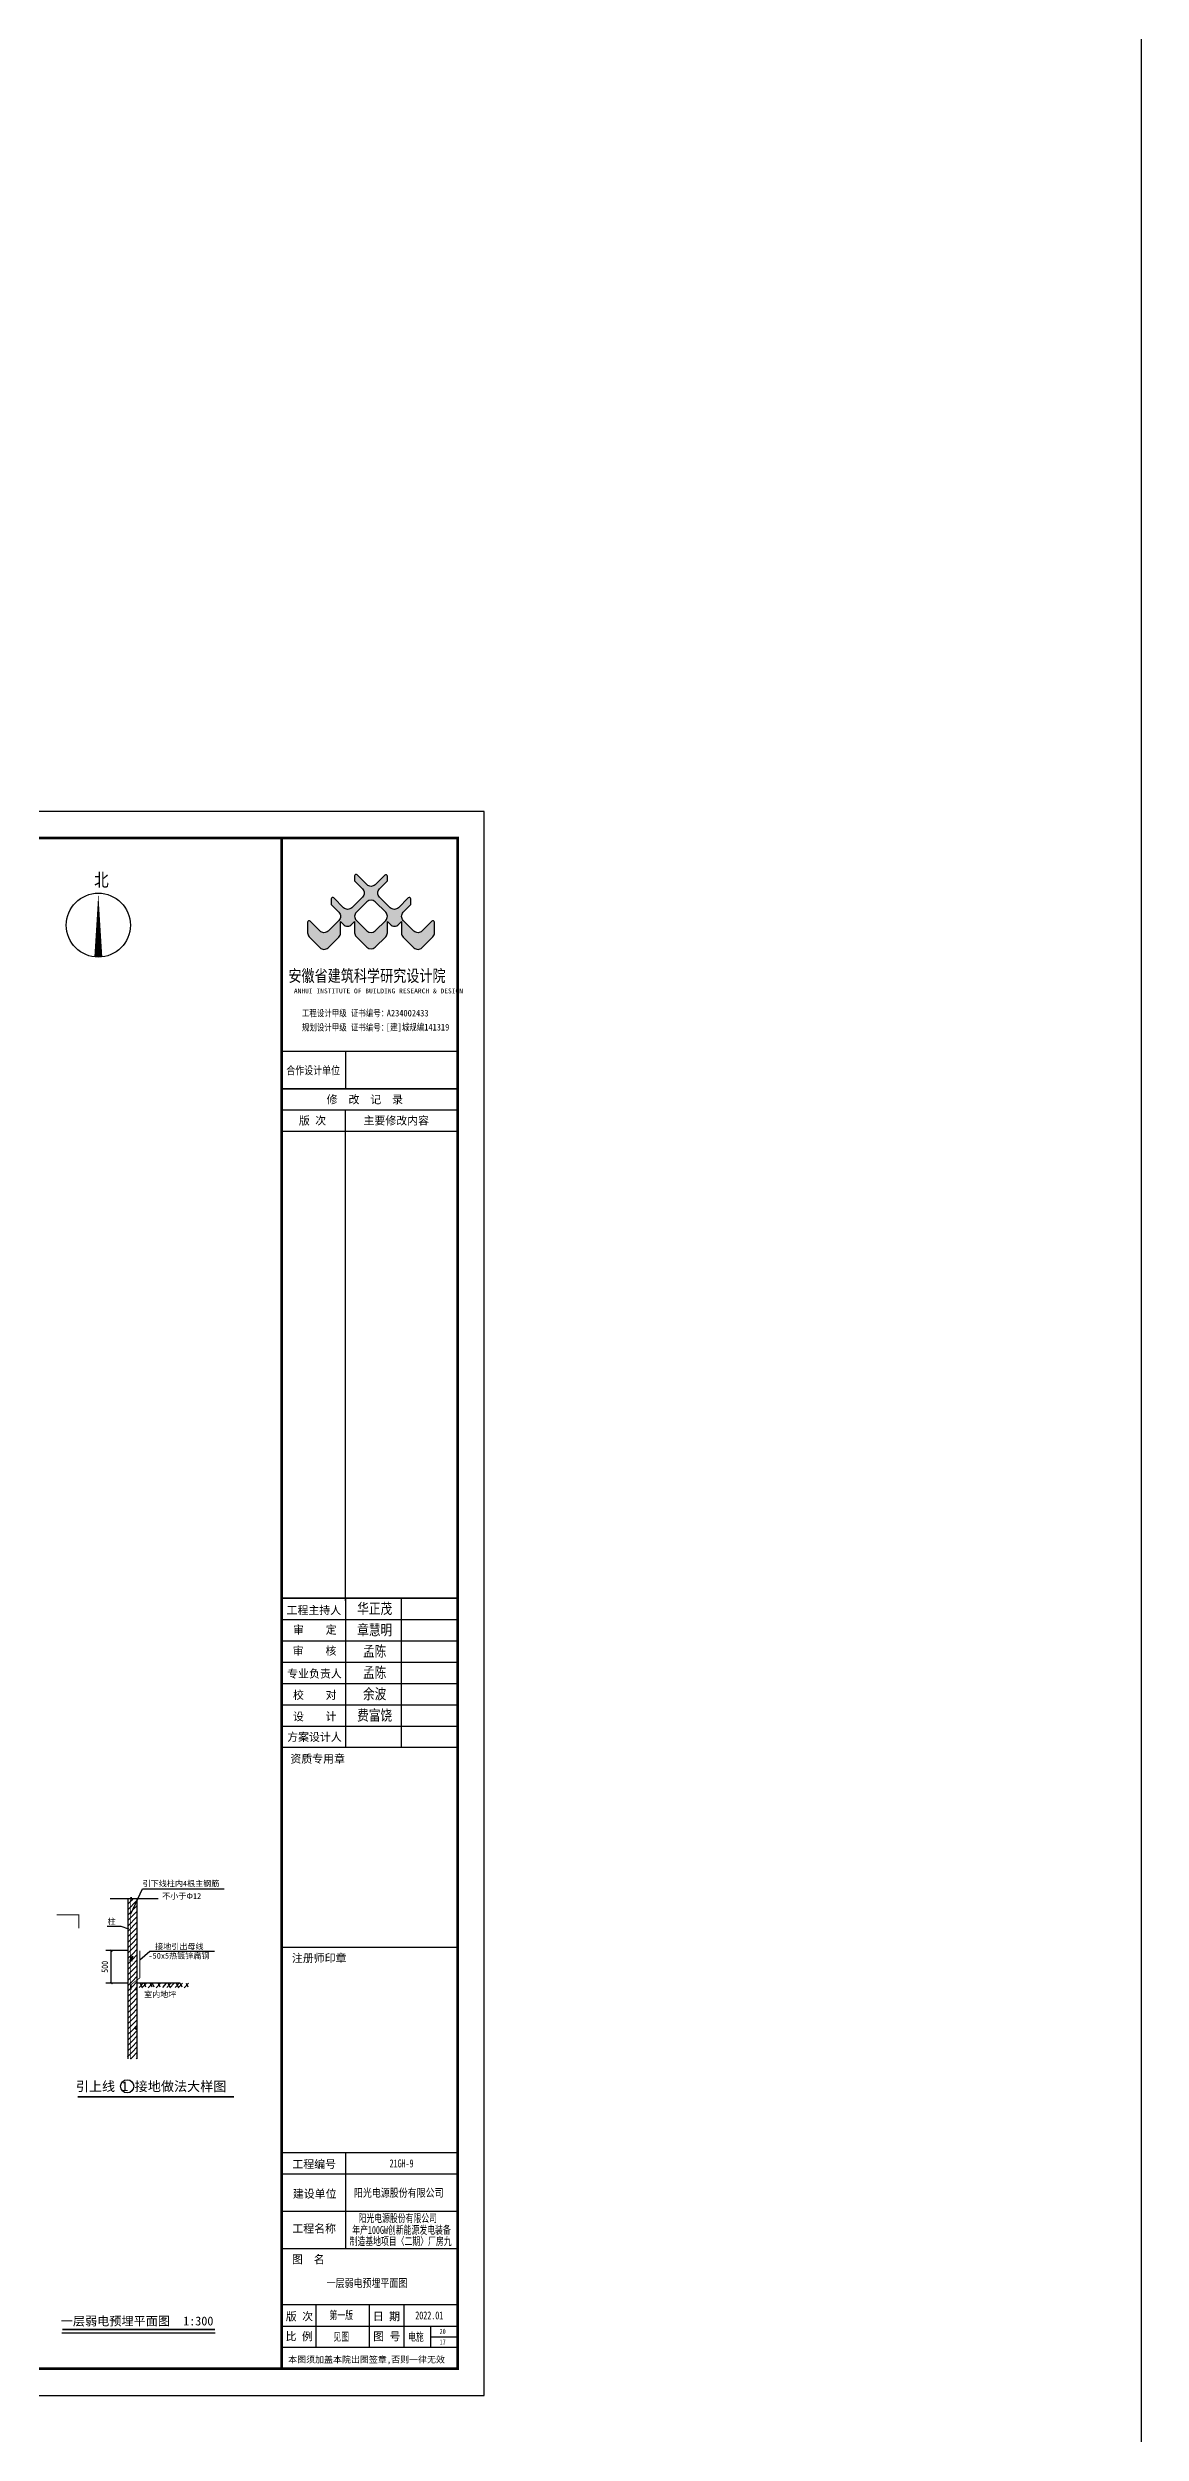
# Model space of a CAD drawing. Header units: millimetres. Extents: x -633009578 to 5705885, y -633235091 to 2571734.
# Drawn here: x 4189773 to 4312712, y 2035000 to 2303367 of the extents above; entities that cross this region are included whole.
import ezdxf
from ezdxf.enums import TextEntityAlignment as Align

# ---------------------------------------------------------------- set-up
doc = ezdxf.new("R2010")
doc.units = ezdxf.units.MM
doc.header["$LTSCALE"] = 1000
doc.header["$MEASUREMENT"] = 0
doc.layers.get('0').update_dxf_attribs({"color": 9})
for name, color, linetype in [('000000000000电气', 7, 'Continuous'), ('3T_WOOD', 21, 'Continuous'), ('DIM_SYMB', 3, 'Continuous'), ('G-PLAN-N(指北针)', 3, 'Continuous'), ('LVTRY', 8, 'Continuous'), ('PUB_DIM', 3, 'Continuous'), ('PUB_TEXT', 7, 'Continuous'), ('TH_WIRE2', 4, 'Continuous'), ('WALL', 9, 'Continuous'), ('设备-箱柜', 3, 'Continuous'), ('院图签、封面151013$0$PUB_TITLE', 153, 'Continuous'), ('院图签、封面151013$0$图签文字', 4, 'Continuous')]:
    doc.layers.add(name, color=color, linetype=linetype)
doc.styles.add('_TCH_DIM', font='simhei.ttf', dxfattribs={"width": 0.8, "bigfont": 'hztxt.shx'})
doc.styles.get("Standard").update_dxf_attribs({"font": 'simhei.ttf', "bigfont": 'hztxt.shx'})
doc.styles.add('宋', font='simhei.ttf', dxfattribs={"width": 0.8})
doc.styles.add('院图签、封面151013$0$-仿宋_GB2312', font='simhei.ttf')
doc.styles.add('院图签、封面151013$0$-宋体', font='simhei.ttf', dxfattribs={"width": 0.8})
doc.dimstyles.new('DIMN', dxfattribs={"dimtxt": 300, "dimasz": 100, "dimexe": 250, "dimexo": 300, "dimgap": 150, "dimtad": 1, "dimdec": 0, "dimzin": 0, "dimdsep": 46, "dimtxsty": 'Standard', "dimblk": 'ARCHTICK', "dimcen": 0.09, "dimclrt": 7, "dimazin": 2, "dimtfac": 1, "dimtdec": 0, "dimtix": 1, "dimtmove": 2, "dimatfit": 3, "dimfxl": 1, "dimtolj": 1, "dimtzin": 0, "dimarcsym": 0})

# ---------------------------------------------------------------- blocks, each defined once
blk = doc.blocks.new('*X357')
at = {"color": 0}
for p, q in [((44275, 30133), (44575, 30433)), ((44275, 30416), (44292, 30433)), ((44275, 29850), (44755, 30330)), ((44275, 29568), (44755, 30048)), ((44275, 29285), (44755, 29765)), ((44275, 29002), (44755, 29482)), ((44275, 28719), (44755, 29199)), ((44275, 28436), (44515, 28676)), ((44462, 29181), (44462, 29181)), ((44515, 28676), (44755, 28916)), ((44515, 28393), (44755, 28633)), ((44570, 28894), (44570, 28894)), ((44596, 29616), (44596, 29616)), ((44275, 28153), (44515, 28393)), ((44275, 27871), (44515, 28111)), ((44275, 27588), (44515, 27828)), ((44275, 27305), (44515, 27545)), ((44424, 27384), (44515, 27419)), ((44424, 27384), (44515, 27322)), ((44515, 28111), (44755, 28351)), ((44515, 27828), (44755, 28068)), ((44515, 27545), (44755, 27785)), ((44515, 27262), (44755, 27502)), ((44515, 27419), (44564, 27438)), ((44523, 27317), (44564, 27438)), ((44275, 27022), (44515, 27262)), ((44275, 26739), (44515, 26979)), ((44275, 26456), (44515, 26696)), ((44275, 26173), (44515, 26413)), ((44275, 25891), (44515, 26131)), ((44381, 27199), (44477, 27314)), ((44381, 27199), (44500, 27189)), ((44500, 27189), (44477, 27314)), ((44515, 27322), (44523, 27317)), ((44515, 26979), (44755, 27219)), ((44515, 26696), (44755, 26936)), ((44515, 26413), (44755, 26653)), ((44515, 26131), (44755, 26371)), ((44742, 27097), (44742, 27097)), ((44275, 25608), (44515, 25848)), ((44275, 25325), (44515, 25565)), ((44275, 25042), (44515, 25282)), ((44275, 24759), (44515, 24999)), ((44344, 26080), (44344, 26080)), ((44461, 25281), (44461, 25281)), ((44486, 26004), (44486, 26004)), ((44515, 25848), (44755, 26088)), ((44515, 25565), (44755, 25805)), ((44515, 25282), (44755, 25522)), ((44515, 24999), (44755, 25239)), ((44515, 24716), (44755, 24956)), ((44658, 25695), (44755, 25810)), ((44658, 25695), (44755, 25687)), ((44755, 25805), (44755, 25810)), ((44275, 24476), (44515, 24716)), ((44275, 24194), (44515, 24434)), ((44275, 23911), (44515, 24151)), ((44275, 23628), (44515, 23868)), ((44376, 24790), (44376, 24790)), ((44515, 24434), (44755, 24674)), ((44515, 24151), (44755, 24391)), ((44515, 23868), (44755, 24108)), ((44515, 23585), (44755, 23825)), ((44624, 23997), (44624, 23997)), ((44644, 23678), (44755, 23721)), ((44644, 23678), (44744, 23611)), ((44692, 24592), (44692, 24592)), ((44729, 23968), (44729, 23968)), ((44744, 23611), (44755, 23646)), ((44753, 24633), (44753, 24633)), ((44275, 23345), (44515, 23585)), ((44275, 23062), (44515, 23302)), ((44275, 22779), (44515, 23019)), ((44275, 22497), (44515, 22737)), ((44275, 22214), (44515, 22454)), ((44377, 22392), (44377, 22392)), ((44515, 23302), (44755, 23542)), ((44515, 23019), (44755, 23259)), ((44515, 22737), (44755, 22977)), ((44515, 22454), (44755, 22694)), ((44519, 22174), (44755, 22411)), ((44656, 22706), (44656, 22706)), ((44680, 22636), (44680, 22636)), ((44705, 23302), (44705, 23302)), ((44275, 22273), (44298, 22282)), ((44275, 22215), (44298, 22281)), ((44439, 22095), (44519, 22174)), ((44722, 22095), (44755, 22128))]:
    blk.add_line(p, q, dxfattribs=at)
blk = doc.blocks.new('_ArchTick')
at = {"color": 0, "linetype": 'ByBlock', "const_width": 0.4}
blk.add_lwpolyline([(-0.5, -0.5), (0.5, 0.5)], dxfattribs=at)
blk = doc.blocks.new('*D358')
at = {"layer": 'Defpoints', "color": 0, "transparency": 16777216}
for p in [(-881, 4339), (191, 4339), (191, 2821)]:
    blk.add_point(p, dxfattribs=at)
at = {"layer": 'PUB_DIM', "color": 0, "lineweight": -2, "transparency": 16777216}
for p, q in [((-109, 4339), (-1131, 4339)), ((-881, 2821), (-881, 4339)), ((-109, 2821), (-1131, 2821))]:
    blk.add_line(p, q, dxfattribs=at)
at = {"layer": 'PUB_DIM', "color": 0, "linetype": 'ByBlock', "lineweight": -2, "transparency": 16777216, "xscale": 100.0000000000001, "yscale": 100.0000000000001, "zscale": 100.0000000000001}
for p, rotation in [((-881, 4339), 90), ((-881, 2821), 270)]:
    blk.add_blockref('_ArchTick', p, dxfattribs=dict(at, rotation=rotation))
at = {"layer": 'PUB_DIM', "color": 7, "transparency": 16777216, "insert": (-1181, 3580), "char_height": 300, "attachment_point": 5, "rotation": 90, "style": '宋'}
blk.add_mtext('\\A1;500', dxfattribs=at)
blk = doc.blocks.new('G$C30390A01')
at = {"layer": '院图签、封面151013$0$图签文字', "color": 6, "style": '院图签、封面151013$0$-宋体', "width": 0.7}
for s, p in [('年产100GW创新能源发电装备', (224, -862)), ('阳光电源股份有限公司', (460, -424)), ('制造基地项目〈二期〉厂房九', (125, -1285))]:
    blk.add_text(s, height=300, dxfattribs=at).set_placement(p)
blk = doc.blocks.new('院图签、封面151013$0$$titleblk$00000094')
at = {"layer": '院图签、封面151013$0$PUB_TITLE'}
for p, q in [((-120, 16), (0, 16)), ((-120, 16), (-120, 0)), ((-120, 12), (0, 12)), ((-100, 16), (-100, 0)), ((-80, 16), (-80, 0)), ((-60, 16), (-60, 0)), ((-40, 16), (-40, 0)), ((-20, 16), (-20, 0)), ((0, 16), (0, 0)), ((-120, 8), (0, 8)), ((-120, 4), (0, 4)), ((-120, 0), (0, 0))]:
    blk.add_line(p, q, dxfattribs=at)
at = {"layer": '院图签、封面151013$0$PUB_TITLE', "style": '院图签、封面151013$0$-仿宋_GB2312'}
for s, p in [('建   筑', (-110, 9.2)), ('专   业', (-110, 13.2)), ('姓   名', (-90, 13.2)), ('日   期', (-70, 13.2)), ('专   业', (-50, 13.2)), ('暖   通', (-50, 9.2)), ('姓   名', (-30, 13.2)), ('日   期', (-10, 13.2)), ('结   构', (-110, 5.2)), ('水   道', (-110, 1.2)), ('弱   电', (-50, 1.2)), ('电   气', (-50, 5.2))]:
    blk.add_text(s, height=1.8, dxfattribs=at).set_placement(p, align=Align.CENTER)
blk = doc.blocks.new('建筑图框_A1')
at = {"layer": '院图签、封面151013$0$PUB_TITLE', "ltscale": 100}
h = blk.add_hatch(color=256, dxfattribs=at)
h.paths.add_polyline_path([(78824, 55788), (78460, 56157, 0.670794), (78361, 56117), (78361, 55904), (78647, 55614, -0.414214), (78645, 55306), (78246, 54913, -0.414214), (77938, 54915), (77577, 55281, 0.670794), (77478, 55240), (77478, 54846, 0.197036), (77540, 54694), (77938, 54290, 0.414214), (78245, 54288), (78650, 54687, 0.20079), (78715, 54842), (78715, 55268), (78821, 55161, 0.414214), (79128, 55159), (79240, 55268), (79240, 54850, 0.200112), (79304, 54696), (79701, 54303, 0.411512), (80008, 54303), (80405, 54696, 0.200112), (80469, 54850), (80469, 55268), (80581, 55159, 0.414214), (80888, 55161), (80994, 55268), (80994, 54842, 0.20079), (81059, 54687), (81464, 54288, 0.414214), (81771, 54290), (82169, 54694, 0.197036), (82231, 54846), (82231, 55240, 0.670794), (82132, 55281), (81771, 54915, -0.414214), (81463, 54913), (81064, 55306, -0.414214), (81062, 55614), (81348, 55904), (81348, 56117, 0.670794), (81249, 56157), (80885, 55788, -0.414214), (80577, 55786), (80175, 56182, -0.414214), (80172, 56490), (80471, 56793), (80471, 56967, 0.66557), (80372, 57008), (80009, 56650, -0.414214), (79701, 56652), (79337, 57021, 0.670794), (79238, 56981), (79238, 56793), (79537, 56490, -0.414214), (79534, 56182), (79132, 55786, -0.414214)])
h.paths.add_polyline_path([(79305, 55621), (79702, 56012, -0.409989), (80007, 56012), (80404, 55621, -0.417685), (80404, 55312), (80008, 54919, -0.411512), (79701, 54919), (79305, 55312, -0.417685)], flags=16)
at = {"layer": '院图签、封面151013$0$PUB_TITLE'}
for p, q in [((76500, 49000), (83100, 49000)), ((83100, 49000), (76500, 49000)), ((76500, 49000), (83100, 49000)), ((83100, 48200), (76500, 48200)), ((78900, 29801), (78900, 48199)), ((83100, 47400), (76500, 47400)), ((83100, 29900), (76500, 29900)), ((83100, 29900), (76500, 29900)), ((76500, 29900), (83100, 29900)), ((76500, 29900), (83100, 29900)), ((76500, 29900), (83100, 29900)), ((83100, 29900), (76500, 29900)), ((76500, 29900), (83100, 29900)), ((76500, 29900), (83100, 29900)), ((83100, 29900), (76500, 29900)), ((81000, 24301), (81000, 29900)), ((76500, 29100), (83100, 29100)), ((76500, 28300), (83100, 28300)), ((76500, 27500), (83100, 27500)), ((76500, 26700), (83100, 26700)), ((76500, 25900), (83100, 25900)), ((76500, 25100), (83100, 25100)), ((77800, 1800), (77800, 3411)), ((79800, 1800), (79800, 3411)), ((81100, 1800), (81100, 3411)), ((76500, 2600), (83100, 2600)), ((82100, 1800), (82100, 2600)), ((82100, 2200), (83100, 2200))]:
    blk.add_line(p, q, dxfattribs=at)
blk.add_lwpolyline([(0, 0), (84100, 0), (84100, 59400), (0, 59400)], close=True, dxfattribs=at)
at = {"layer": '院图签、封面151013$0$PUB_TITLE', "const_width": 100}
blk.add_lwpolyline([(2500, 1000), (83100, 1000), (83100, 58400), (2500, 58400)], close=True, dxfattribs=at)
at = {"layer": '院图签、封面151013$0$PUB_TITLE'}
for points, const_width in [([(76500, 1000), (76500, 58400)], 100), ([(76500, 50400), (83100, 50400)], 48), ([(78900, 49000), (78900, 50400)], 48), ([(76500, 49000), (83100, 49000)], 48), ([(76500, 29900), (83100, 29900)], 50), ([(76500, 29900), (83100, 29900)], 48), ([(76500, 29900), (83100, 29900)], 48), ([(76500, 29900), (83100, 29900)], 48), ([(76500, 29900), (83100, 29900)], 48), ([(76500, 29900), (83100, 29900)], 48), ([(76500, 29900), (83100, 29900)], 48), ([(76500, 29900), (83100, 29900)], 48), ([(76500, 29900), (83100, 29900)], 48), ([(83100, 29900), (76500, 29900)], 35.3), ([(83100, 29900), (76500, 29900)], 35.3), ([(78900, 24301), (78900, 29900)], 48), ([(76500, 24300), (83100, 24300)], 48), ([(76500, 16800), (83100, 16800)], 48), ([(76500, 9100), (83100, 9100)], 48), ([(76500, 9100), (83100, 9100)], 48), ([(78900, 5500), (78900, 9100)], 48), ([(76500, 8300), (83100, 8300)], 48), ([(76500, 8300), (83100, 8300)], 48), ([(76500, 6900), (83100, 6900)], 48), ([(76500, 6900), (83100, 6900)], 48), ([(76500, 5500), (83100, 5500)], 48), ([(76500, 5500), (83100, 5500)], 48), ([(76500, 3400), (83100, 3400)], 48), ([(76500, 1800), (83100, 1800)], 48)]:
    blk.add_lwpolyline(points, dxfattribs=dict(at, const_width=const_width))
for points in [[(80172, 56490), (80471, 56793), (80471, 56967, 0.66557), (80372, 57008), (80009, 56650, -0.414214), (79701, 56652), (79337, 57021, 0.670794), (79238, 56981), (79238, 56793), (79537, 56490, -0.414214), (79534, 56182), (79132, 55786, -0.414214), (78824, 55788), (78460, 56157, 0.670794), (78361, 56117), (78361, 55904), (78647, 55614, -0.414214), (78645, 55306), (78246, 54913, -0.414214), (77938, 54915), (77577, 55281, 0.670794), (77478, 55240), (77478, 54846, 0.197036), (77540, 54694), (77938, 54290, 0.414214), (78245, 54288), (78650, 54687, 0.20079), (78715, 54842), (78715, 55268), (78821, 55161, 0.414214), (79128, 55159), (79240, 55268), (79240, 54850, 0.200112), (79304, 54696), (79701, 54303, 0.411512), (80008, 54303), (80405, 54696, 0.200112), (80469, 54850), (80469, 55268), (80581, 55159, 0.414214), (80888, 55161), (80994, 55268), (80994, 54842, 0.20079), (81059, 54687), (81464, 54288, 0.414214), (81771, 54290), (82169, 54694, 0.197036), (82231, 54846), (82231, 55240, 0.670794), (82132, 55281), (81771, 54915, -0.414214), (81463, 54913), (81064, 55306, -0.414214), (81062, 55614), (81348, 55904), (81348, 56117, 0.670794), (81249, 56157), (80885, 55788, -0.414214), (80577, 55786), (80175, 56182, -0.414214)], [(80404, 55621), (80007, 56012, 0.409989), (79702, 56012), (79305, 55621, 0.417685), (79305, 55312), (79701, 54919, 0.411512), (80008, 54919), (80404, 55312, 0.417685)]]:
    blk.add_lwpolyline(points, format="xyb", close=True, dxfattribs=at)
at = {"layer": '院图签、封面151013$0$PUB_TITLE', "xscale": 100, "yscale": 100, "zscale": 100, "rotation": 89.99999999999999}
blk.add_blockref('院图签、封面151013$0$$titleblk$00000094', (2500, 13000), dxfattribs=at)
at = {"layer": '院图签、封面151013$0$PUB_TITLE', "style": '院图签、封面151013$0$-宋体', "width": 0.8}
for s, height, p in [('安徽省建筑科学研究设计院', 450, (76757, 53010)), ('工程设计甲级 证书编号：', 250, (77264, 51709)), ('A234002433', 250, (80445, 51709)), ('规划设计甲级 证书编号：', 250, (77264, 51174)), ('[建]城规编141319', 250, (80416, 51182)), ('合作设计单位', 300, (76678, 49536))]:
    blk.add_text(s, height=height, dxfattribs=at).set_placement(p)
at = {"layer": '院图签、封面151013$0$PUB_TITLE', "ltscale": 100, "style": '院图签、封面151013$0$-宋体'}
blk.add_text('ANHUI INSTITUTE OF BUILDING RESEARCH & DESIGN', height=180, dxfattribs=at).set_placement((76964, 52576))
at = {"layer": '院图签、封面151013$0$PUB_TITLE', "style": '院图签、封面151013$0$-宋体'}
for s, height, p in [('修  改  记  录', 300, (78192, 48446)), ('版 次', 300, (77152, 47653)), ('主要修改内容', 300, (79572, 47653)), ('工程主持人', 300, (76689, 29294)), ('审    定', 300, (76930, 28560)), ('审    核', 300, (76921, 27769)), ('专业负责人', 300, (76711, 26914)), ('校    对', 300, (76930, 26115)), ('设    计', 300, (76926, 25308)), ('方案设计人', 300, (76712, 24538)), ('资质专用章', 300, (76832, 23721)), ('注册师印章', 300, (76890, 16247)), ('工程编号', 300, (76906, 8519)), ('建设单位', 300, (76925, 7409)), ('工程名称', 300, (76906, 6104)), ('图  名', 300, (76890, 4952)), ('版 次', 300, (76659, 2811)), ('日 期', 300, (79920, 2814)), ('比 例', 300, (76652, 2063)), ('图 号', 300, (79934, 2063)), ('本图须加盖本院出图签章,否则一律无效', 240, (76750, 1224))]:
    blk.add_text(s, height=height, dxfattribs=at).set_placement(p)
at = {"layer": '院图签、封面151013$0$图签文字', "color": 6, "style": '院图签、封面151013$0$-宋体'}
for tag, height, width, p in [('工程主持人', 400, 0.8, (79991, 29506)), ('审定', 400, 0.8, (79991, 28706)), ('审核', 400, 0.8, (79991, 27906)), ('专业负责人', 400, 0.8, (79991, 27106)), ('校对', 400, 0.8, (79991, 26306)), ('设计', 400, 0.8, (79991, 25506)), ('方案设计人', 400, 0.8, (79991, 24707)), ('工程编号', 300, 0.7, (81000, 8700)), ('版次', 300, 0.7, (78738, 3006)), ('日期', 300, 0.7, (82038, 3000)), ('比例', 300, 0.7, (78738, 2200)), ('图号_X施', 300, 0.7, (81538, 2200)), ('图号_总数', 200, 0.7, (82538, 2000)), ('图号', 200, 0.7, (82538, 2400))]:
    blk.add_attdef(tag, text='', height=height, dxfattribs=dict(at, width=width)).set_placement(p, align=Align.MIDDLE_CENTER)
at = {"layer": '院图签、封面151013$0$图签文字', "color": 6, "style": '院图签、封面151013$0$-宋体', "width": 0.7}
for tag, p in [('建设单位_001', (80936, 7446)), ('工程名称_001', (80934, 6045)), ('图名_001', (79743, 4060))]:
    blk.add_attdef(tag, p, '', height=300, dxfattribs=at)
blk = doc.blocks.new('G$CB7FDA55C')
for p, q in [((-926.4, 6779.9), (1321.7, 6779.9)), ((21.6, 6779.3), (52, 6851.5)), ((37.9, 6068.3), (586.3, 7237.7)), ((52, 6851.5), (90, 6695.6)), ((90, 6695.6), (116.7, 6783.1)), ((586.3, 7237.7), (4415.7, 7237.7)), ((-418.7, 5464.7), (-1073.5, 5464.7)), ((-63.2, 5339.5), (-418.7, 5464.7)), ((456.6, 3902.5), (930.4, 4313.3)), ((930.4, 4313.3), (3948, 4313.3)), ((2348.3, 2820.5), (324, 2820.5)), ((607.9, 2820.5), (424, 2612.3)), ((473, 2820.5), (558.8, 2649.1)), ((767.2, 2820.5), (558.8, 2600.1)), ((656.9, 2820.5), (730.4, 2649.1)), ((1049.1, 2820.5), (840.7, 2600.1)), ((938.8, 2820.5), (1012.3, 2649.1)), ((1036.8, 2820.5), (1110.4, 2649.1)), ((1429, 2820.5), (1220.7, 2600.1)), ((1318.7, 2820.5), (1392.3, 2649.1)), ((1698.7, 2820.5), (1514.8, 2612.3)), ((1907, 2820.5), (1723.2, 2612.3)), ((1772.2, 2820.5), (1858, 2649.1)), ((2066.4, 2820.5), (1858, 2600.1)), ((2299.3, 2820.5), (2115.4, 2612.3)), ((2164.4, 2820.5), (2250.2, 2649.1)), ((2458.6, 2820.5), (2250.2, 2600.1)), ((2348.3, 2820.5), (2421.8, 2649.1)), ((2740.5, 2820.5), (2532.1, 2600.1)), ((2630.2, 2820.5), (2703.7, 2649.1))]:
    blk.add_line(p, q)
blk.add_circle((-133.7, -2020.1), 308.3)
at = {"layer": 'LVTRY', "const_width": 36}
blk.add_lwpolyline([(50.7, 2745.7), (50.7, 2504.7)], dxfattribs=at)
at = {"layer": 'PUB_TEXT', "const_width": 80.5}
blk.add_lwpolyline([(-2448.3, -2511.3), (4872.2, -2511.3)], dxfattribs=at)
at = {"layer": 'TH_WIRE2', "const_width": 36}
for points in [[(15.6, 6745.9), (15.6, -753.8)], [(52, 2751.4), (456.6, 3062), (456.6, 4336.2)]]:
    blk.add_lwpolyline(points, dxfattribs=at)
at = {"layer": 'WALL', "color": 2}
for p, q in [((-108, 6779.9), (-108, -724.1)), ((324, 6779.9), (324, -724.1))]:
    blk.add_line(p, q, dxfattribs=at)
at = {"xscale": 0.900000000372529, "yscale": 0.900000000372529, "zscale": 0.900000000372529}
blk.add_blockref('*X357', (-39955.9, -20609.4), dxfattribs=at)
at = {"layer": 'PUB_TEXT', "style": '宋'}
for s, height, p in [('引下线柱内4根主钢筋', 270, (588.1, 7348.6)), ('不小于Φ12', 270, (1504.1, 6764)), ('柱', 270, (-1053.9, 5571)), ('接地引出母线', 270, (1173.3, 4400.5)), ('-50x5热镀锌扁钢', 270, (865, 3964.2)), ('室内地坪', 270, (657.1, 2155.9)), ('引上线 1 接地做法大样图', 450, (-2542.8, -2246.7))]:
    blk.add_text(s, height=height, dxfattribs=at).set_placement(p)
at = {"layer": 'PUB_DIM'}
dim = blk.add_aligned_dim(p1=(191.4, 2820.5), p2=(191.4, 4338.5), distance=1072.4, text='500', dimstyle='DIMN', override={"dimscale": 1, "dimlfac": 1, "dimtxsty": '宋'}, dxfattribs=at)
dim.commit()
dim.dimension.update_dxf_attribs({"geometry": '*D358', "text_midpoint": (-1181, 3579.5)})

msp = doc.modelspace()

# ---------------------------------------------------------------- linework, layer by layer
at = {"layer": '000000000000电气', "color": 4}
msp.add_line((4191374.4, 2046308.9), (4208582.2, 2046308.9), dxfattribs=at)
msp.add_line((4191374.4, 2046308.9), (4208582.2, 2046308.9), dxfattribs=at)
at = {"layer": '000000000000电气', "color": 4, "const_width": 172.8}
msp.add_lwpolyline([(4191404.8, 2046672.7), (4208570.9, 2046672.7), (4191404.8, 2046672.7), (4208570.9, 2046672.7), (4191404.8, 2046672.7)], dxfattribs=at)
msp.add_lwpolyline([(4191404.8, 2046672.7), (4208570.9, 2046672.7), (4191404.8, 2046672.7), (4208570.9, 2046672.7), (4191404.8, 2046672.7)], dxfattribs=at)
at = {"layer": '3T_WOOD'}
msp.add_lwpolyline([(2149863.9, 2571734.1), (4312712.4, 2571734.1), (4312712.4, 1575278.9), (2149863.9, 1575278.9)], close=True, dxfattribs=at)
at = {"layer": 'DIM_SYMB', "const_width": 125}
msp.add_lwpolyline([(4190765.4, 2093314.6), (4193265.4, 2093314.6), (4193265.4, 2091814.6)], dxfattribs=at)
at = {"layer": 'G-PLAN-N(指北针)', "lineweight": 0}
msp.add_lwpolyline([(4195459.8, 2201057.6, 900, 0, 0), (4195459.8, 2208257.6, 0, 0, 0)], format="xyseb", dxfattribs=at)
at = {"layer": 'G-PLAN-N(指北针)'}
msp.add_circle((4195459.8, 2204657.6), 3600, dxfattribs=at)

# ---------------------------------------------------------------- block references
at = {"xscale": 2.4, "yscale": 2.4, "zscale": 2.4}
msp.add_blockref('G$CB7FDA55C', (4199028, 2078880.5), dxfattribs=at)
at = {"layer": '设备-箱柜'}
ref = msp.add_blockref('建筑图框_A1', (3986555.4, 2039260.2, 0), dxfattribs=dict(at, xscale=3, yscale=3))
ref.add_attrib('工程编号', '21GH-9', dxfattribs={"layer": '院图签、封面151013$0$图签文字', "color": 6, "height": 900, "style": '院图签、封面151013$0$-宋体', "width": 0.7}).set_placement((4229555.4, 2065361.5, 0), align=Align.MIDDLE_CENTER)
ref.add_attrib('建设单位_001', '阳光电源股份有限公司', (4224194.2, 2061603.9, 0), dxfattribs={"layer": '院图签、封面151013$0$图签文字', "color": 6, "height": 900, "style": '院图签、封面151013$0$-宋体', "width": 0.8})
ref.add_attrib('图名_001', '一层弱电预埋平面图', (4221130.1, 2051449.3, 0), dxfattribs={"layer": '院图签、封面151013$0$图签文字', "color": 6, "height": 900, "style": '院图签、封面151013$0$-宋体', "width": 0.8})
ref.add_attrib('版次', '第一版', dxfattribs={"layer": '院图签、封面151013$0$图签文字', "color": 6, "height": 900, "style": '院图签、封面151013$0$-宋体', "width": 0.7}).set_placement((4222769.7, 2048277.4, 0), align=Align.MIDDLE_CENTER)
ref.add_attrib('比例', '见图', dxfattribs={"layer": '院图签、封面151013$0$图签文字', "color": 6, "height": 900, "style": '院图签、封面151013$0$-宋体', "width": 0.7}).set_placement((4222769.7, 2045860.8, 0), align=Align.MIDDLE_CENTER)
ref.add_attrib('日期', '2022.01', dxfattribs={"layer": '院图签、封面151013$0$图签文字', "color": 6, "height": 900, "style": '院图签、封面151013$0$-宋体', "width": 0.7}).set_placement((4232669.7, 2048260.9, 0), align=Align.MIDDLE_CENTER)
ref.add_attrib('图号_X施', '电施', dxfattribs={"layer": '院图签、封面151013$0$图签文字', "color": 6, "height": 900, "style": '院图签、封面151013$0$-宋体', "width": 0.7}).set_placement((4231169.7, 2045860.8, 0), align=Align.MIDDLE_CENTER)
ref.add_attrib('图号', '20', dxfattribs={"layer": '院图签、封面151013$0$图签文字', "color": 6, "height": 600, "style": '院图签、封面151013$0$-宋体', "width": 0.7}).set_placement((4234169.7, 2046460.5, 0), align=Align.MIDDLE_CENTER)
ref.add_attrib('图号_总数', '17', dxfattribs={"layer": '院图签、封面151013$0$图签文字', "color": 6, "height": 600, "style": '院图签、封面151013$0$-宋体', "width": 0.7}).set_placement((4234169.7, 2045260.5, 0), align=Align.MIDDLE_CENTER)
ref.add_attrib('设计', '费富饶', dxfattribs={"layer": '院图签、封面151013$0$图签文字', "color": 6, "height": 1200, "style": '院图签、封面151013$0$-宋体', "width": 0.8}).set_placement((4226528.2, 2115778, 0), align=Align.MIDDLE_CENTER)
ref.add_attrib('校对', '余波', dxfattribs={"layer": '院图签、封面151013$0$图签文字', "color": 6, "height": 1200, "style": '院图签、封面151013$0$-宋体', "width": 0.8}).set_placement((4226528.2, 2118178, 0), align=Align.MIDDLE_CENTER)
ref.add_attrib('专业负责人', '孟陈', dxfattribs={"layer": '院图签、封面151013$0$图签文字', "color": 6, "height": 1200, "style": '院图签、封面151013$0$-宋体', "width": 0.8}).set_placement((4226528.2, 2120578, 0), align=Align.MIDDLE_CENTER)
ref.add_attrib('审核', '孟陈', dxfattribs={"layer": '院图签、封面151013$0$图签文字', "color": 6, "height": 1200, "style": '院图签、封面151013$0$-宋体', "width": 0.8}).set_placement((4226528.2, 2122978, 0), align=Align.MIDDLE_CENTER)
ref.add_attrib('审定', '章慧明', dxfattribs={"layer": '院图签、封面151013$0$图签文字', "color": 6, "height": 1200, "style": '院图签、封面151013$0$-宋体', "width": 0.8}).set_placement((4226528.2, 2125378, 0), align=Align.MIDDLE_CENTER)
ref.add_attrib('工程主持人', '华正茂', dxfattribs={"layer": '院图签、封面151013$0$图签文字', "color": 6, "height": 1200, "style": '院图签、封面151013$0$-宋体', "width": 0.8}).set_placement((4226528.2, 2127778, 0), align=Align.MIDDLE_CENTER)
at = {"layer": '设备-箱柜', "xscale": 3, "yscale": 3, "zscale": 3}
msp.add_blockref('G$C30390A01', (4223337.8, 2060012, 0), dxfattribs=at)

# ---------------------------------------------------------------- texts
at = {"layer": '000000000000电气', "color": 4, "style": '宋'}
for s, p in [('一层弱电预埋平面图', (4191240.4, 2047132.5)), ('1:300', (4204997.1, 2047132.5))]:
    msp.add_text(s, height=1000, dxfattribs=at).set_placement(p)
at = {"layer": 'PUB_TEXT', "style": '_TCH_DIM', "width": 0.8}
msp.add_text('北', height=1500, dxfattribs=at).set_placement((4194987.4, 2209007.6))

doc.saveas('drawing.dxf')
